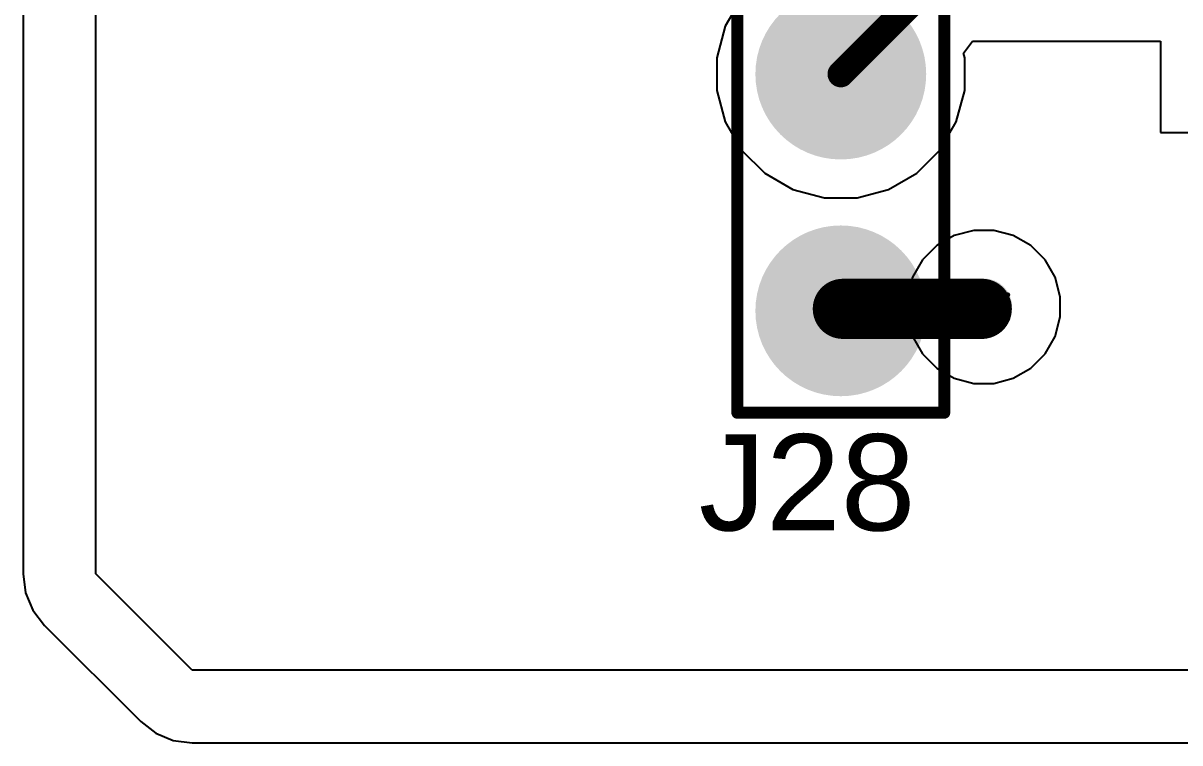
# Model space of a CAD drawing. Header units: inches. Extents: x -3 to 5437, y -3 to 5435.
# Drawn here: x 20.21 to 32.42, y 83.66 to 91.26 of the extents above; entities that cross this region are included whole.
import ezdxf

# ---------------------------------------------------------------- set-up
doc = ezdxf.new("R2010")
doc.units = ezdxf.units.IN
for name, color, linetype in [('Bottom Layer', 5, 'Continuous'), ('Drill Drawing', 1, 'Continuous'), ('GND', 16, 'Continuous'), ('PWR', 76, 'Continuous'), ('Top Layer', 1, 'Continuous'), ('Top Overlay', 2, 'Continuous'), ('Top Paste', 8, 'Continuous'), ('Top Solder', 216, 'Continuous'), ('Via Holes', 16, 'Continuous')]:
    doc.layers.add(name, color=color, linetype=linetype)
doc.styles.add('Arial', font='', dxfattribs={"height": 0.2})
doc.styles.get('Arial').set_extended_font_data('Arial')

# ---------------------------------------------------------------- blocks, each defined once
blk = doc.blocks.new('P____4_P___196')
at = {"layer": 'Top Layer'}
h = blk.add_hatch(color=1, dxfattribs=at)
edge = h.paths.add_edge_path()
edge.add_arc((-3.75, 0), 0.8, 0, 360)
h = blk.add_hatch(color=1, dxfattribs=at)
edge = h.paths.add_edge_path()
edge.add_arc((-1.25, 0), 0.8, 0, 360)
h = blk.add_hatch(color=1, dxfattribs=at)
edge = h.paths.add_edge_path()
edge.add_arc((1.25, 0), 0.8, 0, 360)
h = blk.add_hatch(color=1, dxfattribs=at)
edge = h.paths.add_edge_path()
edge.add_arc((3.75, 0), 0.8, 0, 360)
at = {"layer": 'Top Paste'}
h = blk.add_hatch(color=8, dxfattribs=at)
edge = h.paths.add_edge_path()
edge.add_arc((-3.75, 0), 0.8, 0, 360)
h = blk.add_hatch(color=8, dxfattribs=at)
edge = h.paths.add_edge_path()
edge.add_arc((-1.25, 0), 0.8, 0, 360)
h = blk.add_hatch(color=8, dxfattribs=at)
edge = h.paths.add_edge_path()
edge.add_arc((1.25, 0), 0.8, 0, 360)
h = blk.add_hatch(color=8, dxfattribs=at)
edge = h.paths.add_edge_path()
edge.add_arc((3.75, 0), 0.8, 0, 360)
at = {"layer": 'Top Solder'}
h = blk.add_hatch(color=216, dxfattribs=at)
edge = h.paths.add_edge_path()
edge.add_arc((-3.75, 0), 0.9016, 0, 360)
h = blk.add_hatch(color=216, dxfattribs=at)
edge = h.paths.add_edge_path()
edge.add_arc((-1.25, 0), 0.9016, 0, 360)
h = blk.add_hatch(color=216, dxfattribs=at)
edge = h.paths.add_edge_path()
edge.add_arc((1.25, 0), 0.9016, 0, 360)
h = blk.add_hatch(color=216, dxfattribs=at)
edge = h.paths.add_edge_path()
edge.add_arc((3.75, 0), 0.9016, 0, 360)
at = {"layer": 'Top Overlay'}
for points in [[(-4.826, -1.0922, 0.127, 0.127, 0), (-4.826, 1.0922, 0.127, 0.127, 0)], [(4.826, 1.0922, 0.127, 0.127, 0), (-4.826, 1.0922, 0.127, 0.127, 0)], [(4.826, -1.0922, 0.127, 0.127, 0), (4.826, 1.0922, 0.127, 0.127, 0)], [(-5.1054, -0.254, 0.127, 0.127, 0), (-5.1054, 0, 0.127, 0.127, 0)], [(-4.9784, -0.127, 0.127, 0.127, 0), (-5.1054, 0, 0.127, 0.127, 0)], [(-5.1054, -0.254, 0.127, 0.127, 0), (-4.9784, -0.127, 0.127, 0.127, 0)], [(4.826, -1.0922, 0.127, 0.127, 0), (-4.826, -1.0922, 0.127, 0.127, 0)]]:
    blk.add_lwpolyline(points, format="xyseb", dxfattribs=at)
for points in [[(-4.85775, 1.0922, 0.0635, 0.0635, 1), (-4.79425, 1.0922, 0.0635, 0.0635, 1)], [(-4.85775, 1.0922, 0.0635, 0.0635, 1), (-4.79425, 1.0922, 0.0635, 0.0635, 1)], [(4.79425, 1.0922, 0.0635, 0.0635, 1), (4.85775, 1.0922, 0.0635, 0.0635, 1)], [(4.79425, 1.0922, 0.0635, 0.0635, 1), (4.85775, 1.0922, 0.0635, 0.0635, 1)], [(-5.13715, 0, 0.0635, 0.0635, 1), (-5.07365, 0, 0.0635, 0.0635, 1)], [(-5.13715, 0, 0.0635, 0.0635, 1), (-5.07365, 0, 0.0635, 0.0635, 1)], [(-5.01015, -0.127, 0.0635, 0.0635, 1), (-4.94665, -0.127, 0.0635, 0.0635, 1)], [(-5.01015, -0.127, 0.0635, 0.0635, 1), (-4.94665, -0.127, 0.0635, 0.0635, 1)], [(-5.13715, -0.254, 0.0635, 0.0635, 1), (-5.07365, -0.254, 0.0635, 0.0635, 1)], [(-5.13715, -0.254, 0.0635, 0.0635, 1), (-5.07365, -0.254, 0.0635, 0.0635, 1)], [(-4.85775, -1.0922, 0.0635, 0.0635, 1), (-4.79425, -1.0922, 0.0635, 0.0635, 1)], [(-4.85775, -1.0922, 0.0635, 0.0635, 1), (-4.79425, -1.0922, 0.0635, 0.0635, 1)], [(4.79425, -1.0922, 0.0635, 0.0635, 1), (4.85775, -1.0922, 0.0635, 0.0635, 1)], [(4.79425, -1.0922, 0.0635, 0.0635, 1), (4.85775, -1.0922, 0.0635, 0.0635, 1)]]:
    blk.add_lwpolyline(points, format="xyseb", close=True, dxfattribs=at)

msp = doc.modelspace()

# ---------------------------------------------------------------- hatches: boundary and pattern name
at = {"layer": 'Bottom Layer'}
h = msp.add_hatch(color=5, dxfattribs=at)
edge = h.paths.add_edge_path()
edge.add_arc((30.353, 88.265), 0.3, 0, 360)
at = {"layer": 'GND'}
h = msp.add_hatch(color=16, dxfattribs=at)
edge = h.paths.add_edge_path()
edge.add_arc((30.353, 88.265), 0.3, 0, 360)
at = {"layer": 'PWR'}
h = msp.add_hatch(color=76, dxfattribs=at)
edge = h.paths.add_edge_path()
edge.add_arc((30.353, 88.265), 0.3, 0, 360)
at = {"layer": 'Top Layer'}
h = msp.add_hatch(color=1, dxfattribs=at)
edge = h.paths.add_edge_path()
edge.add_arc((30.353, 88.265), 0.3, 0, 360)
at = {"layer": 'Via Holes'}
h = msp.add_hatch(color=7, dxfattribs=at)
edge = h.paths.add_edge_path()
edge.add_arc((30.353, 88.265), 0.15, 0, 360)

# ---------------------------------------------------------------- linework, layer by layer
at = {"layer": 'Drill Drawing'}
for points in [[(30.226, 88.392, 0.0508, 0.0508, 0), (30.353, 88.519, 0.0508, 0.0508, 0)], [(30.353, 88.519, 0.0508, 0.0508, 0), (30.48, 88.392, 0.0508, 0.0508, 0)], [(30.099, 88.392, 0.0508, 0.0508, 0), (30.226, 88.265, 0.0508, 0.0508, 0)], [(30.099, 88.392, 0.0508, 0.0508, 0), (30.226, 88.392, 0.0508, 0.0508, 0)], [(30.48, 88.392, 0.0508, 0.0508, 0), (30.607, 88.392, 0.0508, 0.0508, 0)], [(30.48, 88.265, 0.0508, 0.0508, 0), (30.607, 88.392, 0.0508, 0.0508, 0)], [(30.099, 88.138, 0.0508, 0.0508, 0), (30.226, 88.265, 0.0508, 0.0508, 0)], [(30.48, 88.265, 0.0508, 0.0508, 0), (30.607, 88.138, 0.0508, 0.0508, 0)], [(30.099, 88.138, 0.0508, 0.0508, 0), (30.226, 88.138, 0.0508, 0.0508, 0)], [(30.226, 88.138, 0.0508, 0.0508, 0), (30.353, 88.011, 0.0508, 0.0508, 0)], [(30.353, 88.011, 0.0508, 0.0508, 0), (30.48, 88.138, 0.0508, 0.0508, 0)], [(30.48, 88.138, 0.0508, 0.0508, 0), (30.607, 88.138, 0.0508, 0.0508, 0)]]:
    msp.add_lwpolyline(points, format="xyseb", dxfattribs=at)
for points in [[(30.34, 88.519, 0.0254, 0.0254, 1), (30.366, 88.519, 0.0254, 0.0254, 1)], [(30.34, 88.519, 0.0254, 0.0254, 1), (30.366, 88.519, 0.0254, 0.0254, 1)], [(30.086, 88.392, 0.0254, 0.0254, 1), (30.112, 88.392, 0.0254, 0.0254, 1)], [(30.086, 88.392, 0.0254, 0.0254, 1), (30.112, 88.392, 0.0254, 0.0254, 1)], [(30.213, 88.392, 0.0254, 0.0254, 1), (30.239, 88.392, 0.0254, 0.0254, 1)], [(30.213, 88.392, 0.0254, 0.0254, 1), (30.239, 88.392, 0.0254, 0.0254, 1)], [(30.467, 88.392, 0.0254, 0.0254, 1), (30.493, 88.392, 0.0254, 0.0254, 1)], [(30.467, 88.392, 0.0254, 0.0254, 1), (30.493, 88.392, 0.0254, 0.0254, 1)], [(30.594, 88.392, 0.0254, 0.0254, 1), (30.62, 88.392, 0.0254, 0.0254, 1)], [(30.594, 88.392, 0.0254, 0.0254, 1), (30.62, 88.392, 0.0254, 0.0254, 1)], [(30.213, 88.265, 0.0254, 0.0254, 1), (30.239, 88.265, 0.0254, 0.0254, 1)], [(30.213, 88.265, 0.0254, 0.0254, 1), (30.239, 88.265, 0.0254, 0.0254, 1)], [(30.467, 88.265, 0.0254, 0.0254, 1), (30.493, 88.265, 0.0254, 0.0254, 1)], [(30.467, 88.265, 0.0254, 0.0254, 1), (30.493, 88.265, 0.0254, 0.0254, 1)], [(30.086, 88.138, 0.0254, 0.0254, 1), (30.112, 88.138, 0.0254, 0.0254, 1)], [(30.086, 88.138, 0.0254, 0.0254, 1), (30.112, 88.138, 0.0254, 0.0254, 1)], [(30.213, 88.138, 0.0254, 0.0254, 1), (30.239, 88.138, 0.0254, 0.0254, 1)], [(30.213, 88.138, 0.0254, 0.0254, 1), (30.239, 88.138, 0.0254, 0.0254, 1)], [(30.467, 88.138, 0.0254, 0.0254, 1), (30.493, 88.138, 0.0254, 0.0254, 1)], [(30.467, 88.138, 0.0254, 0.0254, 1), (30.493, 88.138, 0.0254, 0.0254, 1)], [(30.594, 88.138, 0.0254, 0.0254, 1), (30.62, 88.138, 0.0254, 0.0254, 1)], [(30.594, 88.138, 0.0254, 0.0254, 1), (30.62, 88.138, 0.0254, 0.0254, 1)], [(30.34, 88.011, 0.0254, 0.0254, 1), (30.366, 88.011, 0.0254, 0.0254, 1)], [(30.34, 88.011, 0.0254, 0.0254, 1), (30.366, 88.011, 0.0254, 0.0254, 1)]]:
    msp.add_lwpolyline(points, format="xyseb", close=True, dxfattribs=at)
at = {"layer": 'PWR'}
for p, q in [((20.212, 112.166), (20.212, 85.446)), ((20.98, 85.446), (20.98, 112.166)), ((30.247, 89.073), (30.041, 89.018)), ((30.459, 89.073), (30.247, 89.073)), ((30.665, 89.018), (30.459, 89.073)), ((29.857, 88.912), (29.706, 88.761)), ((30.041, 89.018), (29.857, 88.912)), ((30.849, 88.912), (30.665, 89.018)), ((31, 88.761), (30.849, 88.912)), ((29.706, 88.761), (29.6, 88.577)), ((31.106, 88.577), (31, 88.761)), ((29.6, 88.577), (29.545, 88.371)), ((31.161, 88.371), (31.106, 88.577)), ((29.545, 88.371), (29.545, 88.159)), ((31.161, 88.159), (31.161, 88.371)), ((29.545, 88.159), (29.6, 87.953)), ((31.106, 87.953), (31.161, 88.159)), ((29.6, 87.953), (29.706, 87.769)), ((31, 87.769), (31.106, 87.953)), ((29.706, 87.769), (29.857, 87.618)), ((30.849, 87.618), (31, 87.769)), ((29.857, 87.618), (30.041, 87.512)), ((30.665, 87.512), (30.849, 87.618)), ((30.041, 87.512), (30.247, 87.457)), ((30.247, 87.457), (30.459, 87.457)), ((30.459, 87.457), (30.665, 87.512)), ((20.212, 85.446), (20.238, 85.247)), ((21.996, 84.43), (20.98, 85.446)), ((20.238, 85.247), (20.315, 85.061)), ((20.315, 85.061), (20.437, 84.902)), ((20.437, 84.902), (20.437, 84.902)), ((20.437, 84.902), (21.453, 83.886)), ((62.717, 84.43), (21.996, 84.43)), ((21.453, 83.886), (21.453, 83.886)), ((21.453, 83.886), (21.612, 83.764)), ((21.612, 83.764), (21.797, 83.687)), ((21.797, 83.687), (21.996, 83.661)), ((21.996, 83.661), (62.717, 83.661))]:
    msp.add_line(p, q, dxfattribs=at)
at = {"layer": 'Top Layer'}
for p, q in [((27.797, 91.526), (27.625, 91.228)), ((27.625, 91.228), (27.536, 90.895)), ((30.139, 90.944), (30.236, 91.071)), ((30.236, 91.071), (31.584, 91.071)), ((31.584, 91.071), (31.587, 91.072)), ((31.587, 91.072), (32.22, 91.072)), ((32.22, 91.072), (32.22, 90.105)), ((27.536, 90.895), (27.536, 90.551)), ((30.152, 90.895), (30.139, 90.944)), ((30.152, 90.551), (30.152, 90.895)), ((27.536, 90.551), (27.625, 90.218)), ((30.063, 90.218), (30.152, 90.551)), ((27.625, 90.218), (27.797, 89.92)), ((29.891, 89.92), (30.063, 90.218)), ((32.22, 90.105), (33.222, 90.105)), ((27.797, 89.92), (28.041, 89.676)), ((29.647, 89.676), (29.891, 89.92)), ((28.041, 89.676), (28.339, 89.504)), ((29.349, 89.504), (29.647, 89.676)), ((28.339, 89.504), (28.672, 89.415)), ((28.672, 89.415), (29.016, 89.415)), ((29.016, 89.415), (29.349, 89.504))]:
    msp.add_line(p, q, dxfattribs=at)
for points in [[(28.844, 90.723, 0.279, 0.279, 0), (29.853, 91.731, 0.279, 0.279, 0)], [(28.865, 88.244, 0.635, 0.635, 0), (30.332, 88.244, 0.635, 0.635, 0)], [(28.844, 88.223, 0.254, 0.254, 0), (28.865, 88.244, 0.254, 0.254, 0)], [(30.332, 88.244, 0.254, 0.254, 0), (30.353, 88.265, 0.254, 0.254, 0)]]:
    msp.add_lwpolyline(points, format="xyseb", dxfattribs=at)
for points in [[(28.774, 90.723, 0.14, 0.14, 1), (28.914, 90.723, 0.14, 0.14, 1)], [(28.707, 88.244, 0.318, 0.318, 1), (29.024, 88.244, 0.318, 0.318, 1)], [(30.173, 88.244, 0.318, 0.318, 1), (30.491, 88.244, 0.318, 0.318, 1)], [(28.781, 88.223, 0.127, 0.127, 1), (28.908, 88.223, 0.127, 0.127, 1)], [(28.802, 88.244, 0.127, 0.127, 1), (28.929, 88.244, 0.127, 0.127, 1)], [(30.268, 88.244, 0.127, 0.127, 1), (30.395, 88.244, 0.127, 0.127, 1)], [(30.29, 88.265, 0.127, 0.127, 1), (30.416, 88.265, 0.127, 0.127, 1)]]:
    msp.add_lwpolyline(points, format="xyseb", close=True, dxfattribs=at)

# ---------------------------------------------------------------- block references
at = {"rotation": 270}
msp.add_blockref('P____4_P___196', (28.844, 91.973), dxfattribs=at)

# ---------------------------------------------------------------- texts
at = {"layer": 'Top Overlay', "style": 'Arial'}
msp.add_text('J28', height=1.016, dxfattribs=at).set_placement((27.344, 85.904))

doc.saveas('drawing.dxf')
